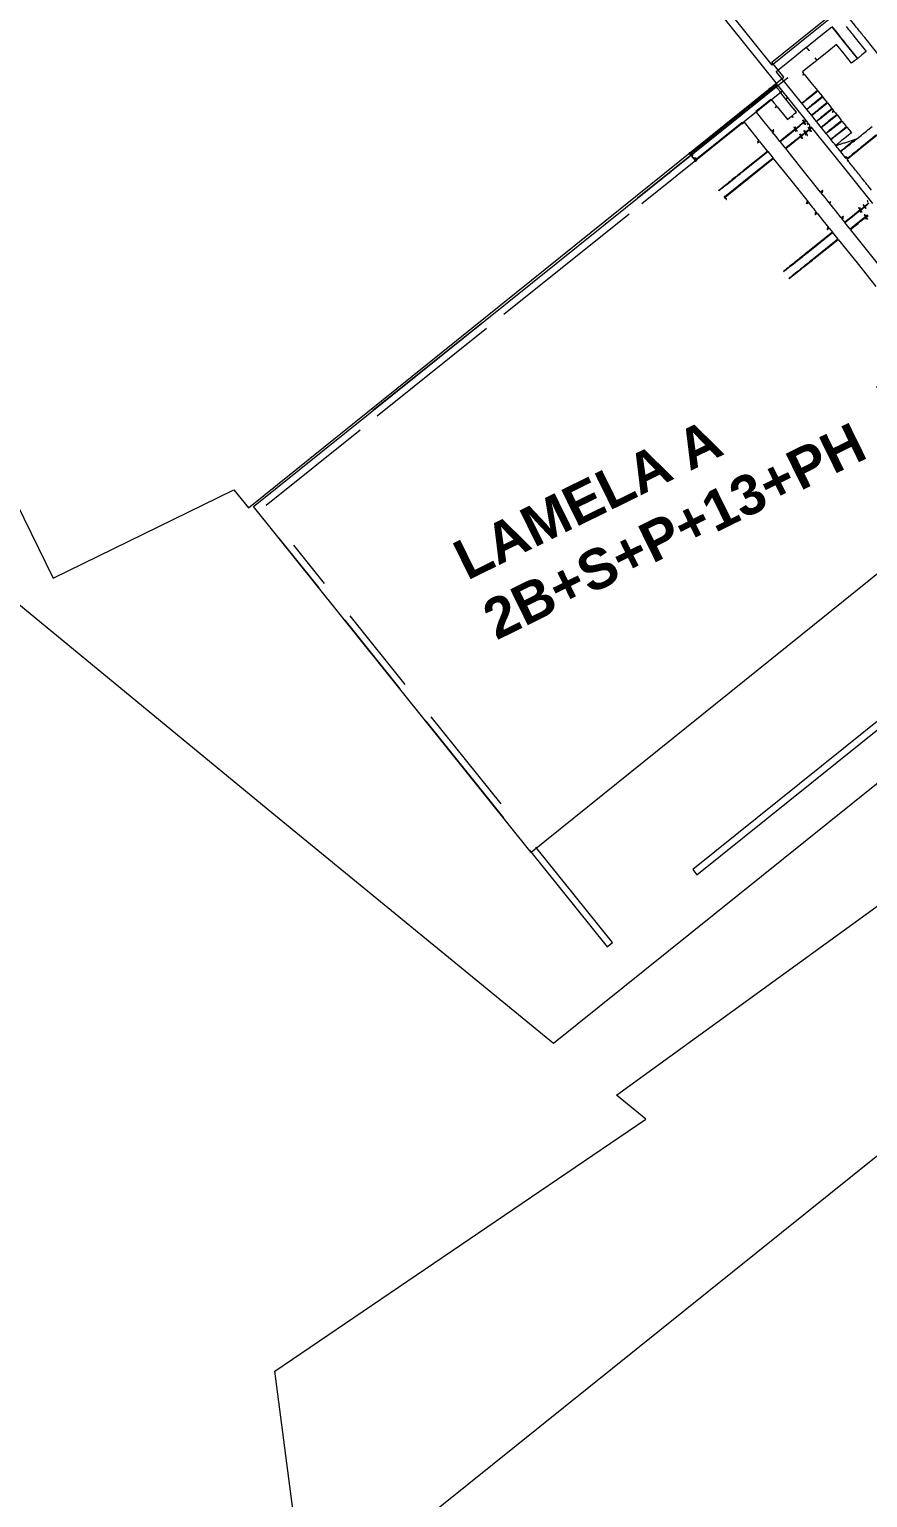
# Model space of a CAD drawing. Header units: metres. Extents: x 7511866 to 7512109, y 4692276 to 4692509.
# Drawn here: x 7511916.7 to 7511947.1, y 4692307.9 to 4692361 of the extents above; entities that cross this region are included whole.
import ezdxf

# ---------------------------------------------------------------- set-up
doc = ezdxf.new("R2010")
doc.units = ezdxf.units.M
doc.layers.get('0').update_dxf_attribs({"lineweight": 0})
for name, color, linetype, lineweight, true_color in [('A - Bodrumi -1 Polyline_Pen_No__23', 7, 'Continuous', 0, 0xff6600), ('A - objekti 1 gjendja faktike_Pen_No__3', 7, 'Continuous', 0, 0xff6600), ('A - objekti 1 gjendja faktike_Pen_No__8', 7, 'Continuous', 0, 0xa80f02)]:
    doc.layers.add(name, color=color, linetype=linetype, lineweight=lineweight, true_color=true_color)
for name, color, linetype, lineweight in [('A - objekti 1 gjendja faktike_Pen_No__1', 7, 'Continuous', 0), ('ll-cde-shtyllat', 7, 'Continuous', 0), ('llg betimi themelet', 97, 'Continuous', 0), ('Parcela Baze', 7, 'Continuous', 0), ('shytllat', 5, 'Continuous', 0)]:
    doc.layers.add(name, color=color, linetype=linetype, lineweight=lineweight)
doc.styles.add('GENERATED_STYLE_1', font='arialbd.ttf')

# ---------------------------------------------------------------- blocks, each defined once
blk = doc.blocks.new('A$C51214811')
for points in [[(129.36, 67.7), (256.83, 67.68), (256.83, 65.27), (256.83, 62.86), (256.22, 62.83), (255.6, 62.8), (256.22, 62.79), (256.83, 62.77), (256.83, 55.15), (256.83, 47.54), (256.41, 47.54, 0.01883), (256.24, 47.53, 0.03053), (256.11, 47.52, 0.031449), (256.01, 47.49, 0.322437), (255.98, 47.46, 0.324455), (256.01, 47.42, 0.030522), (256.11, 47.4, 0.029984), (256.25, 47.38, 0.018474), (256.41, 47.37), (256.85, 47.37), (256.58, 46.91, 0.003411), (256.39, 46.55, 0.063933), (256.34, 46.43, 0.336766), (256.36, 46.38, 0.129778), (256.45, 46.36, 0.140065), (256.5, 46.37, 0.048038), (256.57, 46.42, 0.04323), (256.64, 46.5, 0.038085), (256.7, 46.59, -0.736306), (256.77, 46.57, -0.018558), (256.8, 46.07, -0.007043), (256.82, 45.04, -0.000656), (256.83, 42.49), (256.83, 38.15), (256.41, 38.15, 0.014459), (256.2, 38.14, 0.056061), (256.08, 38.12, 0.113132), (256.01, 38.08, 0.21271), (255.98, 38.03, 0.214386), (256.01, 37.97, 0.09703), (256.08, 37.93, 0.053321), (256.21, 37.9, 0.0163), (256.4, 37.88), (256.82, 37.85), (256.57, 37.45, 0.028414), (256.4, 37.14, 0.155884), (256.38, 36.95, 0.566946), (256.45, 36.92, 0.057366), (256.63, 37.1), (256.83, 37.35), (256.83, 18.97), (256.83, 0.6), (256.31, 0.57, 0.015182), (256.09, 0.55, 0.030501), (255.92, 0.52, 0.035837), (255.79, 0.49, 0.223019), (255.75, 0.44, 0.338826), (255.77, 0.39, 0.095119), (255.85, 0.36, 0.041244), (256, 0.34, 0.009683), (256.26, 0.33, -0.008944), (256.57, 0.33, -0.060803), (256.72, 0.3, -0.137221), (256.81, 0.25, -0.123333), (256.85, 0.16, 0.142543), (256.93, 0.05, 0.189382), (257.04, 0, 0.189382), (257.16, 0.05, 0.142543), (257.23, 0.16, -0.10515), (257.27, 0.25, -0.136243), (257.34, 0.3, -0.073882), (257.46, 0.33, -0.014834), (257.69, 0.33, 0.014606), (257.89, 0.34, 0.059971), (258.01, 0.36, 0.123714), (258.07, 0.4, 0.19762), (258.1, 0.46, 0.200296), (258.07, 0.52, 0.122766), (258.01, 0.56, 0.058865), (257.88, 0.58, 0.014068), (257.68, 0.59), (257.25, 0.59), (257.25, 0.91, -0.035807), (257.26, 1.07, -0.055796), (257.3, 1.2, -0.060488), (257.36, 1.31, -0.052255), (257.45, 1.42), (257.64, 1.6), (258.35, 0.88, 0.005547), (258.63, 0.61, 0.008462), (258.88, 0.38, 0.003913), (259.1, 0.18, 0.181017), (259.15, 0.16, 0.180395), (259.21, 0.18, 0.003711), (259.43, 0.38, 0.008211), (259.69, 0.62, 0.005372), (259.97, 0.9, -0.004777), (260.39, 1.3, -0.035269), (260.6, 1.48, -0.093162), (260.74, 1.55, -0.240508), (260.84, 1.52, -0.107313), (260.9, 1.45, -0.05033), (260.94, 1.34, -0.039979), (260.97, 1.19, -0.022373), (260.98, 1), (260.98, 0.6), (260.5, 0.57, 0.018956), (260.06, 0.53, 0.324584), (259.96, 0.44, 0.445195), (260.03, 0.35, 0.020532), (260.45, 0.33, -0.010299), (260.73, 0.33, -0.064527), (260.87, 0.3, -0.137837), (260.95, 0.25, -0.117582), (261, 0.16, 0.142543), (261.07, 0.05, 0.189382), (261.19, 0, 0.189382), (261.3, 0.05, 0.142543), (261.37, 0.16, -0.181746), (261.45, 0.28, -0.127595), (261.6, 0.33, -0.131321), (261.76, 0.31, -0.195002), (261.85, 0.21, 0.081035), (261.88, 0.16, 0.065663), (261.92, 0.12, 0.06652), (261.98, 0.09, 0.088478), (262.03, 0.08, 0.096942), (262.08, 0.09, 0.097427), (262.12, 0.12, 0.098422), (262.15, 0.16, 0.101174), (262.16, 0.21, -0.064853), (262.17, 0.26, -0.082425), (262.18, 0.3, -0.098894), (262.21, 0.32, -0.148195), (262.24, 0.33, 0.148195), (262.28, 0.34, 0.098894), (262.3, 0.37, 0.082425), (262.32, 0.41, 0.064853), (262.33, 0.46, 0.064853), (262.32, 0.51, 0.082425), (262.3, 0.55, 0.098894), (262.28, 0.58, 0.148195), (262.24, 0.59, -0.333522), (262.21, 0.61, -0.026401), (262.18, 0.73, -0.027515), (262.17, 0.88, -0.016878), (262.16, 1.06, 0.00915), (262.15, 1.32, 0.071543), (262.13, 1.44, 0.204662), (262.09, 1.49, 0.158528), (262.01, 1.5, 0.149402), (261.94, 1.46, 0.109659), (261.89, 1.39, 0.059101), (261.86, 1.25, 0.014771), (261.84, 1.03, -0.010527), (261.82, 0.77, -0.096178), (261.78, 0.66, -0.201009), (261.72, 0.6, -0.073654), (261.61, 0.59), (261.4, 0.59), (261.4, 18.71), (261.4, 36.84), (261.61, 37.09), (261.82, 37.35), (261.82, 36.95, 0.046025), (261.84, 36.7, 0.077695), (261.91, 36.51, 0.153779), (262.01, 36.41, 0.323268), (262.1, 36.43, 0.173476), (262.13, 36.48, 0.00632), (262.14, 36.68, 0.010901), (262.16, 36.92, 0.007362), (262.16, 37.19), (262.16, 37.9), (269.49, 37.9), (276.81, 37.9), (276.59, 37.52, 0.022251), (276.46, 37.26, 0.053466), (276.39, 37.06, 0.105612), (276.38, 36.93, 0.358625), (276.44, 36.88, 0.209335), (276.48, 36.9, 0.022051), (276.54, 36.97, 0.024308), (276.61, 37.07, 0.017141), (276.68, 37.18), (276.84, 37.48), (276.88, 36.97, 0.013488), (276.93, 36.48, 0.580342), (277.01, 36.45, 0.210817), (277.09, 36.59, 0.009535), (277.12, 37.16), (277.14, 37.9), (280.94, 37.9), (284.75, 37.9), (284.75, 18.99, 0.000291), (284.75, 10.64, 0.000828), (284.77, 4.83, 0.000039), (284.79, 0.12, 0.412858), (284.83, 0.08, 0.412858), (284.87, 0.12, 0.000039), (284.9, 4.83, 0.000828), (284.91, 10.64, 0.000291), (284.92, 18.99), (284.92, 37.9), (287.5, 37.9), (290.08, 37.9), (290.08, 19.25), (290.08, 0.6), (289.85, 0.57, 0.061947), (289.66, 0.53, 0.261688), (289.59, 0.44, 0.376783), (289.64, 0.36, 0.077948), (289.81, 0.33, -0.042924), (289.92, 0.32, -0.068853), (290.01, 0.3, -0.083393), (290.08, 0.25, -0.105792), (290.12, 0.19, 0.018157), (290.16, 0.1, 0.289816), (290.18, 0.08, 0.225928), (290.21, 0.09, 0.011806), (290.28, 0.19, -0.126283), (290.38, 0.26, -0.066919), (290.52, 0.31, -0.034697), (290.75, 0.33, -0.006882), (291.17, 0.33, 0.005824), (291.58, 0.34, 0.034858), (291.79, 0.36, 0.083308), (291.9, 0.4, 0.275591), (291.94, 0.46, 0.280451), (291.9, 0.52, 0.080293), (291.78, 0.56, 0.033635), (291.56, 0.58, 0.005528), (291.13, 0.59), (290.33, 0.59), (290.33, 19.24), (290.33, 37.9), (307.13, 37.9), (323.92, 37.9), (323.66, 37.44, 0.022225), (323.49, 37.09, 0.222541), (323.49, 36.94, 0.536942), (323.58, 36.92, 0.030691), (323.78, 37.19), (323.99, 37.5), (324.02, 36.98, 0.014871), (324.06, 36.5, 0.612674), (324.13, 36.47, 0.191836), (324.21, 36.63, 0.010594), (324.24, 37.18), (324.26, 37.9), (328.24, 37.9, -0.000794), (329.76, 37.89, -0.001324), (331.04, 37.89, -0.000071), (332.19, 37.88, -0.411651), (332.21, 37.86, -0.118776), (332.2, 37.84, -0.002401), (332.15, 37.73, -0.005535), (332.08, 37.6, -0.003675), (332, 37.46, 0.011167), (331.92, 37.31, 0.013731), (331.85, 37.17, 0.012176), (331.8, 37.05, 0.090598), (331.79, 36.99, 0.192997), (331.82, 36.9, 0.340288), (331.89, 36.89, 0.109392), (331.99, 36.98, 0.035201), (332.1, 37.16), (332.25, 37.43), (332.29, 36.92, 0.012342), (332.32, 36.68, 0.047346), (332.35, 36.53, 0.091756), (332.4, 36.44, 0.224419), (332.46, 36.42, 0.269279), (332.53, 36.45, 0.079408), (332.57, 36.56, 0.03557), (332.6, 36.77, 0.006611), (332.61, 37.16), (332.64, 37.9), (338.27, 37.9), (343.9, 37.9), (343.68, 37.52, 0.014122), (343.6, 37.37, 0.016351), (343.52, 37.22, 0.015522), (343.47, 37.09, 0.086748), (343.46, 37.01, 0.153061), (343.49, 36.91, 0.384928), (343.56, 36.89, 0.122288), (343.67, 36.99, 0.033834), (343.78, 37.19), (343.93, 37.5), (343.97, 36.96, 0.01551), (343.99, 36.74, 0.028269), (344.03, 36.57, 0.030562), (344.07, 36.44, 0.222764), (344.12, 36.39, 0.394072), (344.17, 36.42, 0.061095), (344.2, 36.53, 0.029435), (344.22, 36.75, 0.006363), (344.22, 37.13), (344.22, 37.9), (345.79, 37.9), (347.35, 37.9), (347.35, 18.99, 0.000291), (347.36, 10.64, 0.000828), (347.37, 4.83, 0.000039), (347.39, 0.12, 0.412858), (347.44, 0.08, 0.412858), (347.48, 0.12, 0.000039), (347.5, 4.83, 0.000828), (347.52, 10.64, 0.000291), (347.52, 18.99), (347.52, 37.9), (350.1, 37.9), (352.68, 37.9), (352.7, 19.01, 0.000292), (352.72, 10.68, 0.000828), (352.74, 4.87, 0.000039), (352.77, 0.16, 0.412526), (352.81, 0.12, 0.412526), (352.85, 0.16, 0.000039), (352.88, 4.87, 0.000828), (352.9, 10.68, 0.000292), (352.91, 19.01), (352.94, 37.9), (371.17, 37.9), (389.4, 37.9)], [(436.96, 4.83, 0.000039), (436.99, 0.12, 0.412858)], [(437.07, 0.12, 0.000039), (437.09, 4.83, 0.000828)], [(494.49, 37.88, -0.000004), (503.41, 37.86, -0.425827)], [(379.96, 47.54), (352.94, 47.54), (352.94, 53.38, -0.001019), (352.94, 55.62, -0.0017), (352.95, 57.5, -0.000117), (352.97, 59.19, -0.423101), (353, 59.21, -0.10382), (353.04, 59.2, -0.007062), (353.14, 59.15, -0.009869), (353.27, 59.08, -0.007234), (353.4, 59, 0.012708), (353.54, 58.92, 0.015414), (353.67, 58.85, 0.01405), (353.78, 58.8, 0.095102), (353.84, 58.79, 0.218217), (353.92, 58.83, 0.339983), (353.93, 58.9, 0.086405), (353.81, 59.02, 0.02268), (353.59, 59.17), (353.23, 59.38), (353.84, 59.38, 0.012065), (354.09, 59.39, 0.0222), (354.28, 59.41, 0.01921), (354.43, 59.43, 0.352506), (354.46, 59.47, 0.365646), (354.43, 59.5, 0.014491), (354.25, 59.53, 0.018502), (354, 59.55, 0.009164), (353.7, 59.55), (352.94, 59.55), (352.94, 61.08)], [(352.68, 61.15), (352.68, 59.71), (352.29, 59.93, 0.008959), (352, 60.08, 0.069373), (351.85, 60.13, 0.25141), (351.78, 60.11, 0.198121), (351.75, 60.03, 0.180386), (351.77, 59.98, 0.035725), (351.84, 59.91, 0.033672), (351.95, 59.83, 0.025766), (352.07, 59.76), (352.39, 59.6), (351.81, 59.57, 0.010857), (351.29, 59.54, 0.597596), (351.26, 59.46, 0.219319), (351.4, 59.39, 0.009046), (351.96, 59.38), (352.68, 59.38), (352.68, 53.46), (352.68, 47.54), (350.1, 47.54), (347.52, 47.54), (347.52, 53.43), (347.52, 59.31), (347.84, 59.12, -0.004855), (347.97, 59.05, -0.005537), (348.09, 58.97, -0.005042), (348.19, 58.9, -0.030884), (348.24, 58.86, 0.094374), (348.33, 58.81, 0.116251), (348.43, 58.8, 0.159083), (348.51, 58.83, 0.211125), (348.54, 58.9, 0.175744), (348.52, 58.95, 0.030637), (348.44, 59.03, 0.030019), (348.34, 59.11, 0.022931), (348.22, 59.19), (347.9, 59.38), (348.47, 59.38, 0.013372), (348.7, 59.39, 0.023366), (348.88, 59.41, 0.020491), (349.02, 59.43, 0.346819), (349.04, 59.47, 0.365646), (349.01, 59.5, 0.014491), (348.83, 59.53, 0.018502), (348.59, 59.55, 0.009164), (348.28, 59.55), (347.52, 59.55), (347.52, 61.07), (347.52, 62.59), (348.13, 62.62, 0.008479), (348.46, 62.64, 0.047313), (348.63, 62.66, 0.105433), (348.73, 62.71, 0.176416), (348.77, 62.79, 0.204914), (348.76, 62.87, 0.180342), (348.69, 62.91, 0.0535), (348.53, 62.93, 0.005846), (348.16, 62.94), (347.52, 62.94), (347.52, 64.42, -0.004017), (347.53, 64.99, -0.006694), (347.54, 65.46, -0.001794)], [(346.4, 66.25, 0.011581), (345.87, 66.22, 0.639683), (345.84, 66.15, 0.186785), (346, 66.08, 0.009128), (346.59, 66.07)], [(347.35, 66.07), (347.35, 64.5), (347.35, 62.94), (346.72, 62.94, 0.008231), (346.4, 62.93, 0.037698), (346.22, 62.91, 0.078447), (346.12, 62.88, 0.275146), (346.08, 62.82, 0.209389), (346.13, 62.72, 0.116936), (346.25, 62.65, 0.056284), (346.47, 62.61, 0.013661), (346.85, 62.6), (347.35, 62.6), (347.35, 61.16, -0.004135), (347.35, 60.61, -0.006907), (347.33, 60.15, -0.001911), (347.31, 59.75, -0.411222), (347.29, 59.73, -0.10382), (347.25, 59.74, -0.007062), (347.14, 59.79, -0.009869), (347.02, 59.86, -0.007234), (346.89, 59.94, 0.012708), (346.75, 60.02, 0.015414), (346.62, 60.08, 0.01405), (346.5, 60.13, 0.095102), (346.44, 60.15, 0.218217), (346.36, 60.11, 0.339983), (346.36, 60.04, 0.086405), (346.47, 59.92, 0.02268), (346.7, 59.77), (347.06, 59.56), (346.44, 59.55, 0.012065), (346.2, 59.55, 0.0222), (346, 59.53, 0.01921), (345.86, 59.5, 0.352506), (345.83, 59.47, 0.365646), (345.86, 59.43, 0.014491), (346.04, 59.41, 0.018502), (346.28, 59.39, 0.009164), (346.59, 59.38), (347.35, 59.38), (347.35, 53.46), (347.35, 47.54), (345.83, 47.54), (344.31, 47.54), (344.56, 47.97, 0.009346), (344.74, 48.27, 0.063105), (344.8, 48.44, 0.227008), (344.78, 48.52, 0.236522), (344.71, 48.55, 0.175744), (344.66, 48.54, 0.030637), (344.58, 48.46, 0.030019), (344.49, 48.36, 0.022931), (344.42, 48.24), (344.23, 47.92), (344.23, 48.5, 0.009126), (344.22, 48.78, 0.039013), (344.2, 48.94, 0.08811), (344.17, 49.02, 0.348167), (344.12, 49.04, 0.245891), (344.07, 48.99, 0.029679), (344.03, 48.83, 0.024548), (344, 48.6, 0.009086), (343.99, 48.27), (343.96, 47.54), (338.3, 47.54), (332.63, 47.54), (332.63, 48.01, 0.009792), (332.63, 48.27, 0.077556), (332.6, 48.39, 0.189837), (332.55, 48.45, 0.118451), (332.46, 48.47, 0.118451), (332.37, 48.45, 0.189837), (332.32, 48.39, 0.077556), (332.3, 48.27, 0.009792), (332.29, 48.01), (332.29, 47.54), (328.31, 47.54), (324.33, 47.54), (324.59, 48, 0.013632), (324.7, 48.2, 0.036849), (324.76, 48.36, 0.055394), (324.79, 48.46, 0.285851), (324.76, 48.52, 0.078544), (324.69, 48.54, 0.25054), (324.64, 48.53, 0.068732), (324.59, 48.47, 0.002883), (324.44, 48.22), (324.26, 47.92), (324.26, 48.49, 0.008923), (324.25, 48.79, 0.04577), (324.23, 48.95, 0.10575), (324.19, 49.03, 0.236826), (324.13, 49.06, 0.273642), (324.06, 49.03, 0.084509), (324.03, 48.92, 0.035355), (324.01, 48.71, 0.005946), (324, 48.3), (324, 47.54), (307.17, 47.54), (290.33, 47.54), (290.33, 53.38, -0.001019), (290.34, 55.62, -0.0017), (290.35, 57.5, -0.000117), (290.37, 59.19, -0.423101), (290.39, 59.21, -0.10382), (290.43, 59.2, -0.007062), (290.54, 59.15, -0.009869), (290.66, 59.08, -0.007234), (290.8, 59, 0.012708), (290.93, 58.92, 0.015414), (291.07, 58.85, 0.01405), (291.18, 58.8, 0.095102), (291.24, 58.79, 0.218217), (291.32, 58.83, 0.339983), (291.32, 58.9, 0.086405), (291.21, 59.02, 0.02268), (290.99, 59.17), (290.63, 59.38), (291.24, 59.38, 0.012065), (291.48, 59.39, 0.0222), (291.68, 59.41, 0.01921), (291.83, 59.43, 0.352506), (291.85, 59.47, 0.365646), (291.82, 59.5, 0.014491), (291.64, 59.53, 0.018502), (291.4, 59.55, 0.009164), (291.09, 59.55), (290.33, 59.55), (290.33, 61.08, -0.002756), (290.34, 61.86, -0.015256), (290.35, 62.28, -0.024693), (290.38, 62.52, -0.524971), (290.44, 62.55, -0.003685), (290.5, 62.51, -0.000678), (290.61, 62.44, -0.000729), (290.74, 62.36, -0.000663), (290.87, 62.28, 0.043738), (291.13, 62.15, 0.208278), (291.29, 62.15, 0.506238), (291.31, 62.25, 0.062472), (291.13, 62.4), (290.89, 62.56), (291.6, 62.6, 0.006946), (291.99, 62.63, 0.040953), (292.19, 62.66, 0.093307), (292.3, 62.71, 0.192306), (292.35, 62.79, 0.286701), (292.32, 62.87, 0.124164), (292.21, 62.91, 0.033844), (291.96, 62.93, 0.003161), (291.35, 62.94), (290.33, 62.94), (290.33, 64.43), (290.33, 65.91), (290.72, 65.69, 0.01134), (290.88, 65.61, 0.013881), (291.03, 65.54, 0.012382), (291.16, 65.49, 0.090056), (291.23, 65.48, 0.312787), (291.29, 65.52, 0.2539), (291.28, 65.61, 0.078876), (291.15, 65.74, 0.035713), (290.94, 65.86), (290.63, 66.03), (291.24, 66.05, 0.009483), (291.81, 66.08, 0.595671), (291.84, 66.16, 0.224137), (291.7, 66.23, 0.008067), (291.1, 66.24), (290.34, 66.24), (290.31, 66.72, 0.017897), (290.28, 67.09, 0.298792), (290.21, 67.18, 0.454172), (290.13, 67.13, 0.020962), (290.09, 66.79, -0.014444), (290.08, 66.64, -0.023568), (290.06, 66.52, -0.020091), (290.03, 66.43, -0.341373), (290.01, 66.41, -0.104965), (289.97, 66.42, -0.006308), (289.87, 66.47, -0.00923), (289.75, 66.54, -0.006674), (289.61, 66.62, 0.009059), (289.36, 66.77, 0.07668), (289.23, 66.82, 0.284194), (289.17, 66.79, 0.169831), (289.15, 66.72, 0.174943), (289.17, 66.66, 0.032609), (289.24, 66.59, 0.031428), (289.34, 66.5, 0.024173), (289.46, 66.42), (289.78, 66.24), (289.21, 66.24, 0.013289), (288.99, 66.23, 0.023467), (288.8, 66.21, 0.020767), (288.67, 66.19, 0.347374), (288.64, 66.15, 0.362465), (288.67, 66.12, 0.015687), (288.84, 66.09, 0.019442), (289.07, 66.07, 0.009838), (289.36, 66.07), (290.08, 66.07), (290.08, 64.54), (290.08, 63.01), (289.71, 63.23, 0.010753), (289.56, 63.31, 0.013531), (289.42, 63.38, 0.011674), (289.3, 63.43, 0.096868), (289.25, 63.45, 0.204312), (289.17, 63.41, 0.325235), (289.16, 63.35, 0.09901), (289.25, 63.24, 0.028332), (289.42, 63.12), (289.7, 62.94), (289.17, 62.94, 0.010038), (288.9, 62.93, 0.04885), (288.75, 62.91, 0.11021), (288.67, 62.87, 0.227201), (288.64, 62.81, 0.227183), (288.67, 62.75, 0.11035), (288.75, 62.71, 0.048868), (288.9, 62.69, 0.010028), (289.17, 62.68, -0.020329), (289.79, 62.66, -0.242997), (289.99, 62.53, -0.12958), (290.07, 62.26, -0.004588), (290.08, 61.14), (290.08, 59.71), (289.69, 59.93, 0.008995), (289.4, 60.08, 0.066808), (289.25, 60.13, 0.242611), (289.18, 60.11, 0.211424), (289.15, 60.04, 0.175744), (289.17, 59.99, 0.030637), (289.24, 59.91, 0.030019), (289.34, 59.83, 0.022931), (289.46, 59.75), (289.78, 59.56), (289.21, 59.56, 0.013372), (288.99, 59.55, 0.023366), (288.8, 59.53, 0.020491), (288.67, 59.5, 0.346819), (288.64, 59.47, 0.362465), (288.67, 59.43, 0.015687), (288.84, 59.41, 0.019442), (289.07, 59.39, 0.009838), (289.36, 59.38), (290.08, 59.38), (290.08, 53.46), (290.08, 47.54), (287.5, 47.54), (284.92, 47.54), (284.92, 53.42), (284.92, 59.3), (285.34, 59.04, 0.009298), (285.65, 58.87, 0.065443), (285.81, 58.81, 0.236264), (285.9, 58.83, 0.222811), (285.93, 58.9, 0.180386), (285.91, 58.96, 0.035725), (285.84, 59.03, 0.033672), (285.74, 59.11, 0.025766), (285.61, 59.18), (285.3, 59.34), (285.87, 59.37, 0.011581), (286.4, 59.4, 0.639683), (286.42, 59.47, 0.186785), (286.26, 59.54, 0.009128), (285.68, 59.55), (284.92, 59.55), (284.92, 62.73, -0.001874), (284.92, 63.94, -0.003129), (284.94, 64.97, -0.000395), (284.95, 65.87, -0.420082), (284.98, 65.9, -0.10382), (285.02, 65.89, -0.007062), (285.12, 65.83, -0.009869), (285.25, 65.76, -0.007234), (285.38, 65.68, 0.013532), (285.52, 65.6, 0.016098), (285.65, 65.54, 0.014983), (285.77, 65.49, 0.092704), (285.83, 65.48, 0.297128), (285.9, 65.52, 0.267174), (285.89, 65.6, 0.077583), (285.76, 65.73, 0.02963), (285.54, 65.88), (285.21, 66.06), (285.83, 66.07, 0.012089), (286.07, 66.07, 0.022171), (286.26, 66.09, 0.019132), (286.41, 66.12, 0.352327), (286.44, 66.15, 0.365646), (286.41, 66.19, 0.014491), (286.23, 66.21, 0.018502), (285.99, 66.23, 0.009164), (285.68, 66.24), (284.92, 66.24), (284.92, 66.74, 0.015416), (284.91, 66.94, 0.025878), (284.89, 67.1, 0.024068), (284.87, 67.23, 0.339565), (284.83, 67.25, 0.33177), (284.8, 67.23, 0.027191), (284.77, 67.12, 0.027994), (284.75, 66.97, 0.017186), (284.75, 66.79), (284.75, 66.33), (284.32, 66.58, 0.009298), (284.01, 66.75, 0.065443), (283.85, 66.81, 0.236264), (283.77, 66.8, 0.222811), (283.73, 66.72, 0.180386), (283.75, 66.66, 0.035725), (283.83, 66.59, 0.033672), (283.93, 66.51, 0.025766), (284.05, 66.44), (284.37, 66.28), (283.8, 66.25, 0.011581), (283.27, 66.22, 0.639683), (283.24, 66.15, 0.186785), (283.4, 66.08, 0.009128), (283.99, 66.07), (284.75, 66.07), (284.75, 62.9, -0.001874), (284.74, 61.68, -0.003129), (284.73, 60.66, -0.000395), (284.71, 59.75, -0.420082), (284.68, 59.73, -0.10382), (284.64, 59.74, -0.007062), (284.54, 59.79, -0.009869), (284.42, 59.86, -0.007234), (284.28, 59.94, 0.012708), (284.15, 60.02, 0.015414), (284.01, 60.08, 0.01405), (283.9, 60.13, 0.095102), (283.84, 60.15, 0.218217), (283.76, 60.11, 0.339983), (283.75, 60.04, 0.086405), (283.87, 59.92, 0.02268), (284.09, 59.77), (284.45, 59.56), (283.84, 59.55, 0.012065), (283.6, 59.55, 0.0222), (283.4, 59.53, 0.01921), (283.25, 59.5, 0.352506), (283.22, 59.47, 0.365646), (283.25, 59.43, 0.014491), (283.44, 59.41, 0.018502), (283.68, 59.39, 0.009164), (283.99, 59.38), (284.75, 59.38), (284.75, 53.46), (284.75, 47.54), (280.98, 47.54), (277.22, 47.54), (277.48, 48, 0.013355), (277.59, 48.21, 0.038063), (277.65, 48.36, 0.059741), (277.67, 48.46, 0.278577), (277.64, 48.51, 0.031), (277.6, 48.53, 0.046666), (277.57, 48.55, 0.057974), (277.54, 48.55, 0.246146), (277.52, 48.54, 0.013628), (277.51, 48.52, 0.000456), (277.46, 48.43, 0.000865), (277.39, 48.33, 0.000603), (277.32, 48.22), (277.14, 47.92), (277.14, 48.5, 0.009062), (277.13, 48.78, 0.039053), (277.11, 48.94, 0.088868), (277.08, 49.02, 0.348476), (277.03, 49.04, 0.245891), (276.98, 48.99, 0.029679), (276.94, 48.83, 0.024548), (276.91, 48.6, 0.009086), (276.9, 48.27), (276.87, 47.54), (269.52, 47.54), (262.16, 47.54), (262.16, 48.01, 0.00915), (262.15, 48.27, 0.071543), (262.13, 48.39, 0.204662), (262.09, 48.45, 0.158528), (262.01, 48.46, 0.149402), (261.94, 48.42, 0.109659), (261.89, 48.34, 0.059101), (261.86, 48.21, 0.014771), (261.84, 47.98, -0.010527), (261.82, 47.72, -0.096178), (261.78, 47.61, -0.201009), (261.72, 47.56, -0.073654), (261.61, 47.54), (261.4, 47.54), (261.4, 53.42), (261.4, 59.3), (264.19, 59.3), (266.97, 59.3), (267, 58.69), (267.03, 58.07), (267.05, 58.69), (267.07, 59.3), (272.14, 59.3), (277.22, 59.3), (277.22, 60.95), (277.22, 62.6), (277.72, 62.6, 0.016937), (277.93, 62.61, 0.030486), (278.11, 62.63, 0.036562), (278.24, 62.66, 0.136398), (278.31, 62.71, 0.160514), (278.35, 62.82, 0.320501), (278.3, 62.89, 0.085493), (278.13, 62.93, 0.011282), (277.75, 62.94), (277.22, 62.94), (277.22, 64.63), (277.22, 66.32), (272.15, 66.32), (267.07, 66.32), (267.04, 66.93), (267.02, 67.55), (267, 66.93), (266.98, 66.32), (264.57, 66.32), (262.16, 66.32), (262.16, 66.77, 0.014187), (262.15, 67.09, 0.09804), (262.11, 67.25, 0.321604), (262.04, 67.29, 0.143788), (261.93, 67.24, 0.129248), (261.89, 67.18, 0.035909), (261.85, 67.06, 0.032106), (261.83, 66.91, 0.022998), (261.82, 66.73, -0.010937), (261.82, 66.49, -0.105454), (261.79, 66.38, -0.213936), (261.73, 66.34, -0.066034), (261.61, 66.32, -0.037634), (261.53, 66.33, -0.041396), (261.45, 66.35, -0.045439), (261.39, 66.37, -0.130646), (261.36, 66.41, 0.246107), (261.29, 66.44, 0.00282), (260.78, 66.47, 0.007034), (260.13, 66.49, 0.00314), (259.28, 66.49), (257.25, 66.49), (257.25, 67.08), (257.25, 67.68), (271.78, 67.67), (286.31, 67.67), (286.46, 67.42, 0.067557), (286.6, 67.23, 0.068943), (286.79, 67.09, 0.077621), (286.99, 67.01, 0.142159), (287.16, 67.03, 0.183629), (287.25, 67.11, 0.18745), (287.26, 67.23, 0.157825), (287.19, 67.35, 0.135657), (287.06, 67.41, -0.048901), (286.98, 67.42, -0.035605), (286.9, 67.46, -0.036249), (286.83, 67.5, -0.063394), (286.77, 67.55, -0.371505), (286.77, 67.61, -0.173568), (286.85, 67.65, -0.034668), (287.06, 67.67, -0.003667), (287.56, 67.68, -0.005662), (288.02, 67.67, -0.027107), (288.28, 67.65, -0.048952), (288.43, 67.61, -0.223013), (288.5, 67.55, 0.128727), (288.61, 67.4, 0.020745), (288.91, 67.17, 0.02056), (289.23, 66.96, 0.132543), (289.41, 66.91, 0.122873), (289.49, 66.93, 0.174674), (289.54, 66.99, 0.08313), (289.56, 67.09, 0.014572), (289.57, 67.29), (289.57, 67.68), (319.24, 67.67), (348.92, 67.67)], [(443.31, 173.75, -0.000001), (443.33, 190.23, -0.415883)], [(500.58, 291.8, -0.000003), (500.6, 303.34, -0.41574)], [(249.62, 140.26, -0.000004), (249.61, 132.5, -0.413589)], [(98.06, 90.5, -0.000001), (113.4, 90.48, -0.426088)], [(102.62, 138.06, -0.000001), (113.4, 138.04, -0.0589)], [(201.34, 137.96, -0.000006), (209, 137.94, -0.425725)], [(201.34, 147.01, -0.000006), (209, 146.99, -0.425725)], [(156.67, 185.38, -0.000002), (156.68, 191.94, -0.41377)], [(285.26, 126.73), (267.84, 126.73, -0.000284), (261.14, 126.73, -0.000463), (255.46, 126.74, -0.000044), (250.37, 126.76, -0.048595)], [(249.91, 177.49, -0.000004), (249.93, 185.25, -0.413589)], [(280.28, 214.7, -0.000004), (285.5, 214.69, -0.413656)], [(255.69, 122.13, -0.000323), (263.2, 122.14), (275.02, 122.16), (275.02, 118.86), (275.02, 115.56), (262.71, 115.56, -0.000483), (257.99, 115.56, -0.000806), (254.02, 115.58, -0.000026), (250.43, 115.6, -0.424894)], [(342.38, 72.26, -0.000119), (333.38, 72.27, -0.000207), (325.89, 72.28, -0.000033), (319.37, 72.29, -0.973398), (319.37, 72.31, 0.01154), (319.9, 72.35, 0.632669), (319.92, 72.42, 0.190085), (319.77, 72.49, 0.008975), (319.18, 72.5), (318.42, 72.5), (318.42, 84), (318.42, 95.51)], [(318.25, 95.51), (318.25, 84.09, -0.000276), (318.25, 79.71, -0.000461), (318.24, 76.02, -0.000009), (318.23, 72.68, -0.41334), (318.22, 72.67, -0.118776), (318.19, 72.67, -0.002401), (318.08, 72.73, -0.005535), (317.96, 72.8, -0.003675), (317.81, 72.88, 0.022155), (317.4, 73.09, 0.273227), (317.23, 73.07, 0.502959), (317.23, 72.96, 0.025371), (317.59, 72.71), (317.95, 72.5), (317.34, 72.5, 0.010282), (316.77, 72.49, 0.631081), (316.74, 72.41, 0.196949), (316.9, 72.34, 0.008455), (317.51, 72.31, -0.981615), (317.51, 72.29, -0.00002), (308.08, 72.28, -0.000135), (297.28, 72.27, -0.000078), (284.3, 72.26), (250.32, 72.24), (250.32, 83.87), (250.32, 95.5), (251.71, 95.53, 0.004643), (252.29, 95.54, 0.010469), (252.73, 95.57, 0.005218), (253.07, 95.6, 0.385812), (253.11, 95.64, 0.385812), (253.07, 95.67, 0.005218), (252.73, 95.7, 0.010469), (252.29, 95.73, 0.004643), (251.71, 95.74), (250.32, 95.77), (250.32, 105.54), (250.32, 115.3), (262.67, 115.3), (275.02, 115.3), (275.02, 113.06), (275.02, 110.82), (267.76, 110.8), (260.51, 110.78), (260.49, 103.27), (260.47, 95.76), (259.62, 95.76, 0.005166), (259.17, 95.76, 0.032087), (258.94, 95.74, 0.076343), (258.82, 95.7, 0.286755), (258.78, 95.64, 0.286733), (258.82, 95.57, 0.076357), (258.94, 95.53, 0.032093), (259.17, 95.51, 0.005168), (259.62, 95.51), (260.47, 95.51), (260.49, 89.99), (260.51, 84.47), (261.16, 84.44), (261.81, 84.42), (261.84, 83.94, 0.012725), (261.86, 83.69, 0.056096), (261.89, 83.55, 0.109743), (261.94, 83.47, 0.15577), (262.01, 83.43, 0.170556), (262.09, 83.44, 0.199387), (262.13, 83.49, 0.066037), (262.15, 83.62, 0.008037), (262.16, 83.91), (262.16, 84.43), (268.59, 84.43), (275.02, 84.43), (275.02, 78.38, 0.00093), (275.02, 75.73, 0.002567), (275.04, 73.86, 0.000369), (275.06, 72.37, 0.409692), (275.1, 72.33, 0.409692), (275.14, 72.37, 0.000369), (275.17, 73.86, 0.002567), (275.18, 75.73, 0.00093), (275.19, 78.38), (275.19, 84.43), (277.43, 84.43), (279.67, 84.43), (279.67, 78.38, 0.00093), (279.68, 75.73, 0.002567), (279.69, 73.86, 0.000369), (279.72, 72.37, 0.409692), (279.76, 72.33, 0.409692), (279.8, 72.37, 0.000369), (279.82, 73.86, 0.002567), (279.84, 75.73, 0.00093), (279.84, 78.38), (279.84, 84.43), (282.08, 84.43), (284.32, 84.43), (284.32, 78.38, 0.000539), (284.33, 74.9, 0.004705), (284.35, 73.36, 0.003261), (284.37, 72.4, 0.404284), (284.45, 72.33, 0.404284), (284.53, 72.4, 0.003261), (284.56, 73.36, 0.004705), (284.57, 74.9, 0.000539), (284.58, 78.38), (284.58, 84.43), (286.78, 84.43), (288.98, 84.43), (288.98, 78.38, 0.000539), (288.98, 74.9, 0.004705), (289, 73.36, 0.003261), (289.03, 72.4, 0.404284), (289.1, 72.33, 0.404284), (289.18, 72.4, 0.003261), (289.21, 73.36, 0.004705), (289.23, 74.9, 0.000539), (289.23, 78.38), (289.23, 84.43), (289.91, 84.43), (290.59, 84.43), (290.59, 83.88, 0.007414), (290.59, 83.55, 0.067313), (290.61, 83.42, 0.186514), (290.66, 83.35, 0.134481), (290.75, 83.33, 0.134481), (290.84, 83.35, 0.186514), (290.9, 83.42, 0.067313), (290.92, 83.55, 0.007414), (290.92, 83.88), (290.92, 84.43), (292.28, 84.43), (293.63, 84.43), (293.63, 78.38, 0.000539), (293.63, 74.9, 0.004705), (293.65, 73.36, 0.003261), (293.68, 72.4, 0.404284), (293.76, 72.33, 0.404284), (293.84, 72.4, 0.003261), (293.86, 73.36, 0.004705), (293.88, 74.9, 0.000539), (293.88, 78.38), (293.88, 84.43), (296.08, 84.43), (298.28, 84.43), (298.28, 78.38, 0.000539), (298.29, 74.9, 0.004705), (298.31, 73.36, 0.003261), (298.33, 72.4, 0.404284), (298.41, 72.33, 0.404284), (298.49, 72.4, 0.003261), (298.52, 73.36, 0.004705), (298.53, 74.9, 0.000539), (298.54, 78.38), (298.54, 84.43), (300.78, 84.43), (303.02, 84.43), (303.02, 78.38, 0.00093), (303.03, 75.73, 0.002567), (303.04, 73.86, 0.000369), (303.06, 72.37, 0.409692), (303.11, 72.33, 0.409692), (303.15, 72.37, 0.000369), (303.17, 73.86, 0.002567), (303.19, 75.73, 0.00093), (303.19, 78.38), (303.19, 84.43), (305.43, 84.43), (307.67, 84.43), (307.67, 78.37, 0.000793), (307.68, 75.48, 0.003117), (307.7, 73.69, 0.000752), (307.72, 72.38, 0.506048), (307.77, 72.35, 0.221578), (307.82, 72.4, 0.000189), (308.48, 74.07, 0.001904), (309.22, 75.96, 0.001159), (310.07, 78.18), (312.28, 83.99), (312.31, 78.16, 0.001), (312.32, 75.66, 0.002555), (312.34, 73.84, 0.000346), (312.37, 72.37, 0.408564), (312.41, 72.33, 0.410653), (312.46, 72.38, 0.000057), (312.51, 76.79, 0.001396), (312.55, 81, 0.002072), (312.56, 84.68, 0.000188), (312.56, 84.78), (312.55, 88.27, 0.000001), (312.54, 92.14, 0.000001), (312.53, 96.71)]]:
    blk.add_lwpolyline(points, format="xyb")
blk.add_lwpolyline([(245.79, 126.75), (245.77, 99.71), (245.75, 72.67), (126.08, 72.67)])

msp = doc.modelspace()

# ---------------------------------------------------------------- linework, layer by layer
at = {"layer": 'A - Bodrumi -1 Polyline_Pen_No__23', "color": 30, "linetype": 'Continuous', "lineweight": 20, "true_color": 0xff6600}
msp.add_lwpolyline([(7511925.199, 4692382.931), (7511882.027, 4692361.832), (7511884.617, 4692356.531), (7511905.147, 4692366.564), (7511917.569, 4692341.147), (7511924.116, 4692344.347), (7511924.648, 4692343.684), (7511944.016, 4692359.288), (7511943.588, 4692359.823), (7511945.543, 4692361.394), (7511936.394, 4692372.817), (7511934.515, 4692371.312)], close=True, dxfattribs=at)
at = {"layer": 'A - objekti 1 gjendja faktike_Pen_No__1', "color": 7, "linetype": 'Continuous', "lineweight": 13}
for p, q in [((7511924.818, 4692343.735), (7511944.163, 4692359.276)), ((7511970.156, 4692359.629), (7511934.877, 4692331.212)), ((7511934.876, 4692331.212), (7511924.818, 4692343.735))]:
    msp.add_line(p, q, dxfattribs=at)
at = {"layer": 'A - objekti 1 gjendja faktike_Pen_No__8', "color": 14, "linetype": 'Continuous', "lineweight": 0, "true_color": 0xa80f02}
msp.add_lwpolyline([(7511940.875, 4692330.404), (7511972.942, 4692356.159), (7511951.05, 4692383.416), (7511950.855, 4692383.26), (7511972.591, 4692356.198), (7511940.719, 4692330.599)], close=True, dxfattribs=at)
at = {"layer": 'A - objekti 1 gjendja faktike_Pen_No__8', "color": 14, "linetype": 'Continuous', "lineweight": 0, "true_color": 0xa80f02, "flags": 128}
for points in [[(7511943.777, 4692358.962), (7511938.727, 4692354.906)], [(7511938.884, 4692354.711), (7511943.934, 4692358.767)], [(7511933.886, 4692350.697), (7511938.416, 4692354.336)], [(7511933.106, 4692350.391), (7511929.145, 4692347.21)], [(7511929.302, 4692347.015), (7511933.262, 4692350.197)], [(7511925.287, 4692343.791), (7511928.678, 4692346.514)], [(7511925.727, 4692342.605), (7511927.185, 4692340.789)], [(7511926.266, 4692342.333), (7511927.38, 4692340.946)], [(7511928.124, 4692339.619), (7511930.117, 4692337.139)], [(7511930.312, 4692337.296), (7511928.319, 4692339.776)], [(7511931.056, 4692335.97), (7511933.875, 4692332.46)], [(7511933.788, 4692332.968), (7511931.251, 4692336.126)], [(7511934.814, 4692331.291), (7511937.624, 4692327.793), (7511937.819, 4692327.949), (7511935.04, 4692331.408)]]:
    msp.add_lwpolyline(points, dxfattribs=at)
at = {"layer": 'llg betimi themelet', "flags": 128}
msp.add_lwpolyline([(7511930.845, 4692306.939), (7511963.942, 4692333.519), (7511976.09, 4692318.395), (7511972.465, 4692315.483), (7511947.009, 4692295.038), (7511945.85, 4692296.48), (7511942.731, 4692293.976), (7511939.726, 4692297.718), (7511938.829, 4692296.998)], close=True, dxfattribs=at)
at = {"layer": 'Parcela Baze', "flags": 128}
for points in [[(7511868.089, 4692380.675), (7511937.066, 4692414.438), (7511937.581, 4692414.509), (7511938.619, 4692414.346), (7511942.993, 4692405.116), (7511951.692, 4692387.847), (7511952.79, 4692386.36), (7511954.994, 4692383.377), (7511958.422, 4692378.737), (7511962.664, 4692376.104), (7511969.659, 4692368.194), (7511977.522, 4692360.323), (7511977.965, 4692359.554), (7511977.935, 4692358.579), (7511977.366, 4692357.776), (7511935.682, 4692324.288), (7511925.491, 4692332.643), (7511912.211, 4692343.575)], [(7511981.327, 4692293.349), (7511974.713, 4692285.413), (7511968.092, 4692275.964), (7511951.116, 4692286.887), (7511941.458, 4692293.101), (7511928.331, 4692300.748), (7511927.019, 4692301.512), (7511925.6, 4692312.428), (7511939.02, 4692321.55), (7511937.962, 4692322.418), (7511950.248, 4692331.332), (7511962.497, 4692339.88), (7511968.34, 4692344.458), (7511984.021, 4692356.967)]]:
    msp.add_lwpolyline(points, dxfattribs=at)
at = {"layer": 'shytllat', "color": 8, "linetype": 'Continuous', "lineweight": 0}
msp.add_lwpolyline([(7511940.875, 4692330.404), (7511972.942, 4692356.159), (7511951.05, 4692383.416), (7511950.855, 4692383.26), (7511972.591, 4692356.198), (7511940.719, 4692330.599), (7511940.875, 4692330.404)], dxfattribs=at)
at = {"layer": 'shytllat', "color": 8, "linetype": 'Continuous', "lineweight": 0, "flags": 128}
for points in [[(7511943.777, 4692358.962), (7511938.727, 4692354.906)], [(7511938.884, 4692354.711), (7511943.934, 4692358.767)], [(7511933.106, 4692350.391), (7511929.145, 4692347.21)], [(7511929.302, 4692347.015), (7511933.262, 4692350.197)], [(7511925.287, 4692343.791), (7511928.678, 4692346.514)], [(7511925.727, 4692342.605), (7511927.185, 4692340.789)], [(7511928.124, 4692339.619), (7511930.117, 4692337.139)], [(7511930.312, 4692337.296), (7511928.319, 4692339.776)], [(7511931.056, 4692335.97), (7511933.875, 4692332.46)], [(7511933.788, 4692332.968), (7511931.251, 4692336.126)], [(7511934.814, 4692331.291), (7511937.624, 4692327.793), (7511937.819, 4692327.949), (7511935.04, 4692331.408)]]:
    msp.add_lwpolyline(points, dxfattribs=at)
at = {"layer": 'shytllat', "color": 8, "lineweight": 0, "flags": 128}
msp.add_lwpolyline([(7511926.266, 4692342.333), (7511927.38, 4692340.946)], dxfattribs=at)

# ---------------------------------------------------------------- block references
at = {"layer": 'll-cde-shtyllat', "xscale": 0.05993101123899882, "yscale": 0.05993101123899882, "zscale": 0.05993101123899882, "rotation": 308.7325131062978}
msp.add_blockref('A$C51214811', (7511930.978, 4692368.487), dxfattribs=at)

# ---------------------------------------------------------------- texts
at = {"layer": 'A - objekti 1 gjendja faktike_Pen_No__3', "color": 0, "linetype": 'Continuous', "lineweight": 18, "insert": (7511933.632, 4692338.863), "char_height": 1.44603, "attachment_point": 7, "rotation": 26.2086, "style": 'GENERATED_STYLE_1'}
msp.add_mtext('\\A1;LAMELA A\\P2B+S+P+13+PH', dxfattribs=at)

doc.saveas('drawing.dxf')
